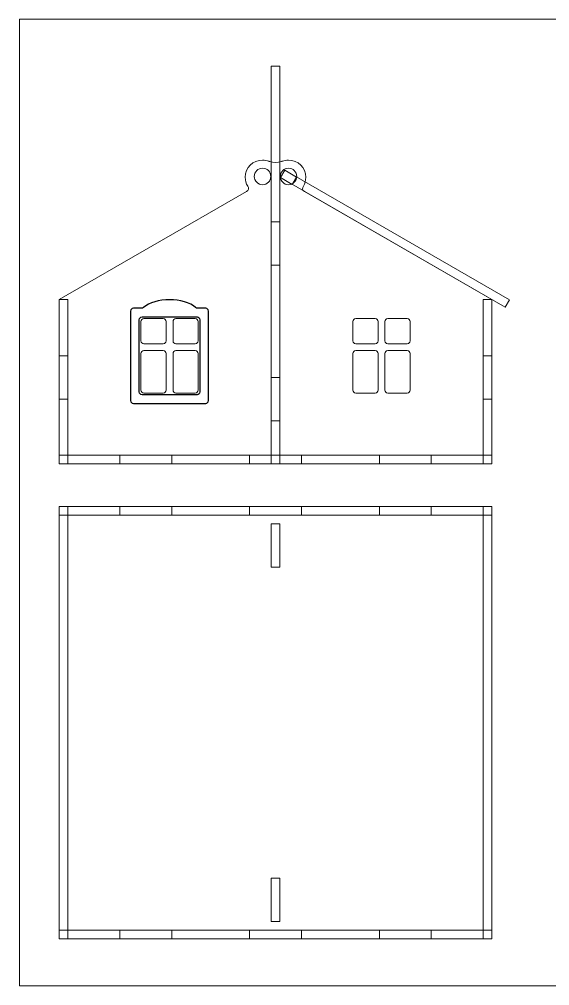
# Model space of a CAD drawing. Header units: centimetres. Extents: x -57 to 69, y -35 to 43.
# Drawn here: x -57.5 to -26.8, y -13 to 42.9 of the extents above; entities that cross this region are included whole.
import ezdxf

# ---------------------------------------------------------------- set-up
doc = ezdxf.new("R2010")
doc.units = ezdxf.units.CM
doc.header["$MEASUREMENT"] = 0
doc.layers.add('layer 1', color=7, linetype='Continuous')

msp = doc.modelspace()

# ---------------------------------------------------------------- linework, layer by layer
at = {"layer": 'layer 1', "color": 250, "lineweight": 20}
msp.add_open_spline([(-57.47925, 42.85269), (-57.47925, 42.85269), (5.59742, 42.85269), (5.59742, 42.85269), (5.59742, 42.85269), (5.59742, 42.85269), (5.59742, -13.02732), (5.59742, -13.02732), (5.59742, -13.02732), (5.59742, -13.02732), (-57.47925, -13.02732), (-57.47925, -13.02732), (-57.47925, -13.02732), (-57.47925, -13.02732), (-57.47925, 42.85269), (-57.47925, 42.85269)], degree=3, knots=[0, 0, 0, 0, 0.2, 0.2, 0.2, 0.2, 0.4, 0.4, 0.4, 0.4, 0.6, 0.6, 0.6, 0.6, 1, 1, 1, 1], dxfattribs=at)
at = {"layer": 'layer 1', "color": 7, "lineweight": 9}
for points, knots in [([(-42.92361, 40.1434), (-42.92361, 40.1434), (-42.42361, 40.1434), (-42.42361, 40.1434), (-42.42361, 40.1434), (-42.42361, 40.1434), (-42.42361, 17.1434), (-42.42361, 17.1434), (-42.42361, 17.1434), (-42.42361, 17.1434), (-42.92361, 17.1434), (-42.92361, 17.1434), (-42.92361, 17.1434), (-42.92361, 17.1434), (-42.92361, 40.1434), (-42.92361, 40.1434)], [0, 0, 0, 0, 0.2, 0.2, 0.2, 0.2, 0.4, 0.4, 0.4, 0.4, 0.6, 0.6, 0.6, 0.6, 1, 1, 1, 1]), ([(-43.01038, 34.62666), (-43.02614, 34.6327), (-43.04134, 34.64025), (-43.0571, 34.64647), (-43.0571, 34.64647), (-43.17381, 34.69252), (-43.29816, 34.71582), (-43.42361, 34.71582), (-43.42361, 34.71582), (-43.97588, 34.71582), (-44.42361, 34.26809), (-44.42361, 33.71582), (-44.42361, 33.71582), (-44.42361, 33.52877), (-44.37224, 33.35379), (-44.28287, 33.20409), (-44.28287, 33.20409), (-44.2131, 33.09095), (-44.20672, 32.97503), (-44.34801, 32.89345), (-44.34801, 32.89345), (-44.34801, 32.89345), (-55.17361, 26.6434), (-55.17361, 26.6434), (-55.17361, 26.6434), (-55.17361, 26.6434), (-55.17361, 23.3934), (-55.17361, 23.3934), (-55.17361, 23.3934), (-55.17361, 23.3934), (-54.67361, 23.3934), (-54.67361, 23.3934), (-54.67361, 23.3934), (-54.67361, 23.3934), (-54.67361, 20.8934), (-54.67361, 20.8934), (-54.67361, 20.8934), (-54.67361, 20.8934), (-55.17361, 20.8934), (-55.17361, 20.8934), (-55.17361, 20.8934), (-55.17361, 20.8934), (-55.17361, 17.1434), (-55.17361, 17.1434), (-55.17361, 17.1434), (-55.17361, 17.1434), (-51.67361, 17.1434), (-51.67361, 17.1434), (-51.67361, 17.1434), (-51.67361, 17.1434), (-51.67361, 17.6434), (-51.67361, 17.6434), (-51.67361, 17.6434), (-51.67361, 17.6434), (-48.67361, 17.6434), (-48.67361, 17.6434), (-48.67361, 17.6434), (-48.67361, 17.6434), (-48.67361, 17.1434), (-48.67361, 17.1434), (-48.67361, 17.1434), (-48.67361, 17.1434), (-44.17361, 17.1434), (-44.17361, 17.1434), (-44.17361, 17.1434), (-44.17361, 17.1434), (-44.17361, 17.6434), (-44.17361, 17.6434), (-44.17361, 17.6434), (-44.17361, 17.6434), (-41.17361, 17.6434), (-41.17361, 17.6434), (-41.17361, 17.6434), (-41.17361, 17.6434), (-41.17361, 17.1434), (-41.17361, 17.1434), (-41.17361, 17.1434), (-41.17361, 17.1434), (-36.67361, 17.1434), (-36.67361, 17.1434), (-36.67361, 17.1434), (-36.67361, 17.1434), (-36.67361, 17.6434), (-36.67361, 17.6434), (-36.67361, 17.6434), (-36.67361, 17.6434), (-33.67361, 17.6434), (-33.67361, 17.6434), (-33.67361, 17.6434), (-33.67361, 17.6434), (-33.67361, 17.1434), (-33.67361, 17.1434), (-33.67361, 17.1434), (-33.67361, 17.1434), (-30.17361, 17.1434), (-30.17361, 17.1434), (-30.17361, 17.1434), (-30.17361, 17.1434), (-30.17361, 20.8934), (-30.17361, 20.8934), (-30.17361, 20.8934), (-30.17361, 20.8934), (-30.67361, 20.8934), (-30.67361, 20.8934), (-30.67361, 20.8934), (-30.67361, 20.8934), (-30.67361, 23.3934), (-30.67361, 23.3934), (-30.67361, 23.3934), (-30.67361, 23.3934), (-30.17361, 23.3934), (-30.17361, 23.3934), (-30.17361, 23.3934), (-30.17361, 23.3934), (-30.17361, 26.6434), (-30.17361, 26.6434), (-30.17361, 26.6434), (-30.17361, 26.6434), (-40.99921, 32.89345), (-40.99921, 32.89345), (-40.99921, 32.89345), (-41.1405, 32.97503), (-41.13412, 33.09095), (-41.06435, 33.20409), (-41.06435, 33.20409), (-40.97498, 33.35379), (-40.92361, 33.52877), (-40.92361, 33.71582), (-40.92361, 33.71582), (-40.92361, 34.26809), (-41.37134, 34.71582), (-41.92361, 34.71582), (-41.92361, 34.71582), (-42.04906, 34.71582), (-42.17341, 34.69252), (-42.29012, 34.64647), (-42.29012, 34.64647), (-42.30588, 34.64025), (-42.32108, 34.6327), (-42.33684, 34.62666), (-42.33684, 34.62666), (-42.53302, 34.55151), (-42.8142, 34.55151), (-43.01038, 34.62666)], [0, 0, 0, 0, 0.02702703, 0.02702703, 0.02702703, 0.02702703, 0.05405405, 0.05405405, 0.05405405, 0.05405405, 0.08108108, 0.08108108, 0.08108108, 0.08108108, 0.10810811, 0.10810811, 0.10810811, 0.10810811, 0.13513514, 0.13513514, 0.13513514, 0.13513514, 0.16216216, 0.16216216, 0.16216216, 0.16216216, 0.18918919, 0.18918919, 0.18918919, 0.18918919, 0.21621622, 0.21621622, 0.21621622, 0.21621622, 0.24324324, 0.24324324, 0.24324324, 0.24324324, 0.27027027, 0.27027027, 0.27027027, 0.27027027, 0.2972973, 0.2972973, 0.2972973, 0.2972973, 0.32432432, 0.32432432, 0.32432432, 0.32432432, 0.35135135, 0.35135135, 0.35135135, 0.35135135, 0.37837838, 0.37837838, 0.37837838, 0.37837838, 0.40540541, 0.40540541, 0.40540541, 0.40540541, 0.43243243, 0.43243243, 0.43243243, 0.43243243, 0.45945946, 0.45945946, 0.45945946, 0.45945946, 0.48648649, 0.48648649, 0.48648649, 0.48648649, 0.51351351, 0.51351351, 0.51351351, 0.51351351, 0.54054054, 0.54054054, 0.54054054, 0.54054054, 0.56756757, 0.56756757, 0.56756757, 0.56756757, 0.59459459, 0.59459459, 0.59459459, 0.59459459, 0.62162162, 0.62162162, 0.62162162, 0.62162162, 0.64864865, 0.64864865, 0.64864865, 0.64864865, 0.67567568, 0.67567568, 0.67567568, 0.67567568, 0.7027027, 0.7027027, 0.7027027, 0.7027027, 0.72972973, 0.72972973, 0.72972973, 0.72972973, 0.75675676, 0.75675676, 0.75675676, 0.75675676, 0.78378378, 0.78378378, 0.78378378, 0.78378378, 0.81081081, 0.81081081, 0.81081081, 0.81081081, 0.83783784, 0.83783784, 0.83783784, 0.83783784, 0.86486486, 0.86486486, 0.86486486, 0.86486486, 0.89189189, 0.89189189, 0.89189189, 0.89189189, 0.91891892, 0.91891892, 0.91891892, 0.91891892, 0.94594595, 0.94594595, 0.94594595, 0.94594595, 1, 1, 1, 1]), ([(-43.42361, 34.24082), (-43.68594, 34.24082), (-43.89861, 34.02815), (-43.89861, 33.76582), (-43.89861, 33.76582), (-43.89861, 33.50349), (-43.68594, 33.29082), (-43.42361, 33.29082), (-43.42361, 33.29082), (-43.16128, 33.29082), (-42.94861, 33.50349), (-42.94861, 33.76582), (-42.94861, 33.76582), (-42.94861, 34.02815), (-43.16128, 34.24082), (-43.42361, 34.24082)], [0, 0, 0, 0, 0.2, 0.2, 0.2, 0.2, 0.4, 0.4, 0.4, 0.4, 0.6, 0.6, 0.6, 0.6, 1, 1, 1, 1]), ([(-41.92361, 34.24082), (-41.66128, 34.24082), (-41.44861, 34.02815), (-41.44861, 33.76582), (-41.44861, 33.76582), (-41.44861, 33.50349), (-41.66128, 33.29082), (-41.92361, 33.29082), (-41.92361, 33.29082), (-42.18594, 33.29082), (-42.39861, 33.50349), (-42.39861, 33.76582), (-42.39861, 33.76582), (-42.39861, 34.02815), (-42.18594, 34.24082), (-41.92361, 34.24082)], [0, 0, 0, 0, 0.2, 0.2, 0.2, 0.2, 0.4, 0.4, 0.4, 0.4, 0.6, 0.6, 0.6, 0.6, 1, 1, 1, 1]), ([(-42.39501, 33.69933), (-42.39501, 33.69933), (-42.14501, 34.13234), (-42.14501, 34.13234), (-42.14501, 34.13234), (-42.14501, 34.13234), (-29.15462, 26.63235), (-29.15462, 26.63235), (-29.15462, 26.63235), (-29.15462, 26.63235), (-29.40462, 26.19933), (-29.40462, 26.19933), (-29.40462, 26.19933), (-29.40462, 26.19933), (-42.39501, 33.69933), (-42.39501, 33.69933)], [0, 0, 0, 0, 0.2, 0.2, 0.2, 0.2, 0.4, 0.4, 0.4, 0.4, 0.6, 0.6, 0.6, 0.6, 1, 1, 1, 1]), ([(-42.14501, 34.13234), (-42.14501, 34.13234), (-41.45219, 33.73234), (-41.45219, 33.73234), (-41.45219, 33.73234), (-41.45219, 33.73234), (-41.70219, 33.29933), (-41.70219, 33.29933), (-41.70219, 33.29933), (-41.70219, 33.29933), (-42.39501, 33.69933), (-42.39501, 33.69933), (-42.39501, 33.69933), (-42.39501, 33.69933), (-42.14501, 34.13234), (-42.14501, 34.13234)], [0, 0, 0, 0, 0.2, 0.2, 0.2, 0.2, 0.4, 0.4, 0.4, 0.4, 0.6, 0.6, 0.6, 0.6, 1, 1, 1, 1]), ([(-42.42361, 28.6434), (-42.42361, 28.6434), (-42.92361, 28.6434), (-42.92361, 28.6434), (-42.92361, 28.6434), (-42.92361, 28.6434), (-42.92361, 31.1434), (-42.92361, 31.1434), (-42.92361, 31.1434), (-42.92361, 31.1434), (-42.42361, 31.1434), (-42.42361, 31.1434), (-42.42361, 31.1434), (-42.42361, 31.1434), (-42.42361, 28.6434), (-42.42361, 28.6434)], [0, 0, 0, 0, 0.2, 0.2, 0.2, 0.2, 0.4, 0.4, 0.4, 0.4, 0.6, 0.6, 0.6, 0.6, 1, 1, 1, 1]), ([(-55.17361, 26.64341), (-55.17361, 26.64341), (-54.67361, 26.64341), (-54.67361, 26.64341), (-54.67361, 26.64341), (-54.67361, 26.64341), (-54.67361, 17.1434), (-54.67361, 17.1434), (-54.67361, 17.1434), (-54.67361, 17.1434), (-55.17361, 17.1434), (-55.17361, 17.1434), (-55.17361, 17.1434), (-55.17361, 17.1434), (-55.17361, 26.64341), (-55.17361, 26.64341)], [0, 0, 0, 0, 0.2, 0.2, 0.2, 0.2, 0.4, 0.4, 0.4, 0.4, 0.6, 0.6, 0.6, 0.6, 1, 1, 1, 1]), ([(-30.67361, 26.6434), (-30.67361, 26.6434), (-30.17361, 26.6434), (-30.17361, 26.6434), (-30.17361, 26.6434), (-30.17361, 26.6434), (-30.17361, 17.1434), (-30.17361, 17.1434), (-30.17361, 17.1434), (-30.17361, 17.1434), (-30.67361, 17.1434), (-30.67361, 17.1434), (-30.67361, 17.1434), (-30.67361, 17.1434), (-30.67361, 26.6434), (-30.67361, 26.6434)], [0, 0, 0, 0, 0.2, 0.2, 0.2, 0.2, 0.4, 0.4, 0.4, 0.4, 0.6, 0.6, 0.6, 0.6, 1, 1, 1, 1]), ([(-49.15861, 25.5434), (-49.15861, 25.5434), (-50.28861, 25.5434), (-50.28861, 25.5434), (-50.28861, 25.5434), (-50.37671, 25.5434), (-50.44861, 25.4715), (-50.44861, 25.3834), (-50.44861, 25.3834), (-50.44861, 25.3834), (-50.44861, 24.2534), (-50.44861, 24.2534), (-50.44861, 24.2534), (-50.44861, 24.1653), (-50.37673, 24.0934), (-50.28861, 24.0934), (-50.28861, 24.0934), (-50.28861, 24.0934), (-49.15861, 24.0934), (-49.15861, 24.0934), (-49.15861, 24.0934), (-49.07049, 24.0934), (-48.99861, 24.16528), (-48.99861, 24.2534), (-48.99861, 24.2534), (-48.99861, 24.2534), (-48.99861, 25.3834), (-48.99861, 25.3834), (-48.99861, 25.3834), (-48.99861, 25.47152), (-49.07053, 25.5434), (-49.15861, 25.5434)], [0, 0, 0, 0, 0.11111111, 0.11111111, 0.11111111, 0.11111111, 0.22222222, 0.22222222, 0.22222222, 0.22222222, 0.33333333, 0.33333333, 0.33333333, 0.33333333, 0.44444444, 0.44444444, 0.44444444, 0.44444444, 0.55555556, 0.55555556, 0.55555556, 0.55555556, 0.66666667, 0.66666667, 0.66666667, 0.66666667, 0.77777778, 0.77777778, 0.77777778, 0.77777778, 1, 1, 1, 1]), ([(-47.30861, 25.5434), (-47.30861, 25.5434), (-48.43861, 25.5434), (-48.43861, 25.5434), (-48.43861, 25.5434), (-48.52671, 25.5434), (-48.59861, 25.4715), (-48.59861, 25.3834), (-48.59861, 25.3834), (-48.59861, 25.3834), (-48.59861, 24.2534), (-48.59861, 24.2534), (-48.59861, 24.2534), (-48.59861, 24.1653), (-48.52673, 24.0934), (-48.43861, 24.0934), (-48.43861, 24.0934), (-48.43861, 24.0934), (-47.30861, 24.0934), (-47.30861, 24.0934), (-47.30861, 24.0934), (-47.22049, 24.0934), (-47.14861, 24.16528), (-47.14861, 24.2534), (-47.14861, 24.2534), (-47.14861, 24.2534), (-47.14861, 25.3834), (-47.14861, 25.3834), (-47.14861, 25.3834), (-47.14861, 25.47152), (-47.22053, 25.5434), (-47.30861, 25.5434)], [0, 0, 0, 0, 0.11111111, 0.11111111, 0.11111111, 0.11111111, 0.22222222, 0.22222222, 0.22222222, 0.22222222, 0.33333333, 0.33333333, 0.33333333, 0.33333333, 0.44444444, 0.44444444, 0.44444444, 0.44444444, 0.55555556, 0.55555556, 0.55555556, 0.55555556, 0.66666667, 0.66666667, 0.66666667, 0.66666667, 0.77777778, 0.77777778, 0.77777778, 0.77777778, 1, 1, 1, 1]), ([(-38.03861, 25.5434), (-38.03861, 25.5434), (-36.90861, 25.5434), (-36.90861, 25.5434), (-36.90861, 25.5434), (-36.82051, 25.5434), (-36.74861, 25.4715), (-36.74861, 25.3834), (-36.74861, 25.3834), (-36.74861, 25.3834), (-36.74861, 24.2534), (-36.74861, 24.2534), (-36.74861, 24.2534), (-36.74861, 24.1653), (-36.82049, 24.0934), (-36.90861, 24.0934), (-36.90861, 24.0934), (-36.90861, 24.0934), (-38.03861, 24.0934), (-38.03861, 24.0934), (-38.03861, 24.0934), (-38.12673, 24.0934), (-38.19861, 24.16528), (-38.19861, 24.2534), (-38.19861, 24.2534), (-38.19861, 24.2534), (-38.19861, 25.3834), (-38.19861, 25.3834), (-38.19861, 25.3834), (-38.19861, 25.47152), (-38.12669, 25.5434), (-38.03861, 25.5434)], [0, 0, 0, 0, 0.11111111, 0.11111111, 0.11111111, 0.11111111, 0.22222222, 0.22222222, 0.22222222, 0.22222222, 0.33333333, 0.33333333, 0.33333333, 0.33333333, 0.44444444, 0.44444444, 0.44444444, 0.44444444, 0.55555556, 0.55555556, 0.55555556, 0.55555556, 0.66666667, 0.66666667, 0.66666667, 0.66666667, 0.77777778, 0.77777778, 0.77777778, 0.77777778, 1, 1, 1, 1]), ([(-36.18861, 25.5434), (-36.18861, 25.5434), (-35.05861, 25.5434), (-35.05861, 25.5434), (-35.05861, 25.5434), (-34.97051, 25.5434), (-34.89861, 25.4715), (-34.89861, 25.3834), (-34.89861, 25.3834), (-34.89861, 25.3834), (-34.89861, 24.2534), (-34.89861, 24.2534), (-34.89861, 24.2534), (-34.89861, 24.1653), (-34.97049, 24.0934), (-35.05861, 24.0934), (-35.05861, 24.0934), (-35.05861, 24.0934), (-36.18861, 24.0934), (-36.18861, 24.0934), (-36.18861, 24.0934), (-36.27673, 24.0934), (-36.34861, 24.16528), (-36.34861, 24.2534), (-36.34861, 24.2534), (-36.34861, 24.2534), (-36.34861, 25.3834), (-36.34861, 25.3834), (-36.34861, 25.3834), (-36.34861, 25.47152), (-36.27669, 25.5434), (-36.18861, 25.5434)], [0, 0, 0, 0, 0.11111111, 0.11111111, 0.11111111, 0.11111111, 0.22222222, 0.22222222, 0.22222222, 0.22222222, 0.33333333, 0.33333333, 0.33333333, 0.33333333, 0.44444444, 0.44444444, 0.44444444, 0.44444444, 0.55555556, 0.55555556, 0.55555556, 0.55555556, 0.66666667, 0.66666667, 0.66666667, 0.66666667, 0.77777778, 0.77777778, 0.77777778, 0.77777778, 1, 1, 1, 1]), ([(-50.44861, 23.5334), (-50.44861, 23.5334), (-50.44861, 21.4034), (-50.44861, 21.4034), (-50.44861, 21.4034), (-50.44861, 21.3153), (-50.37673, 21.2434), (-50.28861, 21.2434), (-50.28861, 21.2434), (-50.28861, 21.2434), (-49.15861, 21.2434), (-49.15861, 21.2434), (-49.15861, 21.2434), (-49.07049, 21.2434), (-48.99861, 21.31528), (-48.99861, 21.4034), (-48.99861, 21.4034), (-48.99861, 21.4034), (-48.99861, 23.5334), (-48.99861, 23.5334), (-48.99861, 23.5334), (-48.99861, 23.62152), (-49.07051, 23.6934), (-49.15861, 23.6934), (-49.15861, 23.6934), (-49.15861, 23.6934), (-50.28861, 23.6934), (-50.28861, 23.6934), (-50.28861, 23.6934), (-50.37671, 23.6934), (-50.44861, 23.62148), (-50.44861, 23.5334)], [0, 0, 0, 0, 0.11111111, 0.11111111, 0.11111111, 0.11111111, 0.22222222, 0.22222222, 0.22222222, 0.22222222, 0.33333333, 0.33333333, 0.33333333, 0.33333333, 0.44444444, 0.44444444, 0.44444444, 0.44444444, 0.55555556, 0.55555556, 0.55555556, 0.55555556, 0.66666667, 0.66666667, 0.66666667, 0.66666667, 0.77777778, 0.77777778, 0.77777778, 0.77777778, 1, 1, 1, 1]), ([(-48.43861, 21.2434), (-48.43861, 21.2434), (-47.30861, 21.2434), (-47.30861, 21.2434), (-47.30861, 21.2434), (-47.22049, 21.2434), (-47.14861, 21.31528), (-47.14861, 21.4034), (-47.14861, 21.4034), (-47.14861, 21.4034), (-47.14861, 23.5334), (-47.14861, 23.5334), (-47.14861, 23.5334), (-47.14861, 23.62152), (-47.22051, 23.6934), (-47.30861, 23.6934), (-47.30861, 23.6934), (-47.30861, 23.6934), (-48.43861, 23.6934), (-48.43861, 23.6934), (-48.43861, 23.6934), (-48.52671, 23.6934), (-48.59861, 23.6215), (-48.59861, 23.5334), (-48.59861, 23.5334), (-48.59861, 23.5334), (-48.59861, 21.4034), (-48.59861, 21.4034), (-48.59861, 21.4034), (-48.59861, 21.3153), (-48.52673, 21.2434), (-48.43861, 21.2434)], [0, 0, 0, 0, 0.11111111, 0.11111111, 0.11111111, 0.11111111, 0.22222222, 0.22222222, 0.22222222, 0.22222222, 0.33333333, 0.33333333, 0.33333333, 0.33333333, 0.44444444, 0.44444444, 0.44444444, 0.44444444, 0.55555556, 0.55555556, 0.55555556, 0.55555556, 0.66666667, 0.66666667, 0.66666667, 0.66666667, 0.77777778, 0.77777778, 0.77777778, 0.77777778, 1, 1, 1, 1]), ([(-36.90861, 21.2434), (-36.90861, 21.2434), (-38.03861, 21.2434), (-38.03861, 21.2434), (-38.03861, 21.2434), (-38.12673, 21.2434), (-38.19861, 21.31528), (-38.19861, 21.4034), (-38.19861, 21.4034), (-38.19861, 21.4034), (-38.19861, 23.5334), (-38.19861, 23.5334), (-38.19861, 23.5334), (-38.19861, 23.62152), (-38.12671, 23.6934), (-38.03861, 23.6934), (-38.03861, 23.6934), (-38.03861, 23.6934), (-36.90861, 23.6934), (-36.90861, 23.6934), (-36.90861, 23.6934), (-36.82051, 23.6934), (-36.74861, 23.6215), (-36.74861, 23.5334), (-36.74861, 23.5334), (-36.74861, 23.5334), (-36.74861, 21.4034), (-36.74861, 21.4034), (-36.74861, 21.4034), (-36.74861, 21.3153), (-36.82049, 21.2434), (-36.90861, 21.2434)], [0, 0, 0, 0, 0.11111111, 0.11111111, 0.11111111, 0.11111111, 0.22222222, 0.22222222, 0.22222222, 0.22222222, 0.33333333, 0.33333333, 0.33333333, 0.33333333, 0.44444444, 0.44444444, 0.44444444, 0.44444444, 0.55555556, 0.55555556, 0.55555556, 0.55555556, 0.66666667, 0.66666667, 0.66666667, 0.66666667, 0.77777778, 0.77777778, 0.77777778, 0.77777778, 1, 1, 1, 1]), ([(-34.89861, 23.5334), (-34.89861, 23.5334), (-34.89861, 21.4034), (-34.89861, 21.4034), (-34.89861, 21.4034), (-34.89861, 21.3153), (-34.97049, 21.2434), (-35.05861, 21.2434), (-35.05861, 21.2434), (-35.05861, 21.2434), (-36.18861, 21.2434), (-36.18861, 21.2434), (-36.18861, 21.2434), (-36.27673, 21.2434), (-36.34861, 21.31528), (-36.34861, 21.4034), (-36.34861, 21.4034), (-36.34861, 21.4034), (-36.34861, 23.5334), (-36.34861, 23.5334), (-36.34861, 23.5334), (-36.34861, 23.62152), (-36.27671, 23.6934), (-36.18861, 23.6934), (-36.18861, 23.6934), (-36.18861, 23.6934), (-35.05861, 23.6934), (-35.05861, 23.6934), (-35.05861, 23.6934), (-34.97051, 23.6934), (-34.89861, 23.62148), (-34.89861, 23.5334)], [0, 0, 0, 0, 0.11111111, 0.11111111, 0.11111111, 0.11111111, 0.22222222, 0.22222222, 0.22222222, 0.22222222, 0.33333333, 0.33333333, 0.33333333, 0.33333333, 0.44444444, 0.44444444, 0.44444444, 0.44444444, 0.55555556, 0.55555556, 0.55555556, 0.55555556, 0.66666667, 0.66666667, 0.66666667, 0.66666667, 0.77777778, 0.77777778, 0.77777778, 0.77777778, 1, 1, 1, 1]), ([(-42.42361, 19.6434), (-42.42361, 19.6434), (-42.92361, 19.6434), (-42.92361, 19.6434), (-42.92361, 19.6434), (-42.92361, 19.6434), (-42.92361, 22.1434), (-42.92361, 22.1434), (-42.92361, 22.1434), (-42.92361, 22.1434), (-42.42361, 22.1434), (-42.42361, 22.1434), (-42.42361, 22.1434), (-42.42361, 22.1434), (-42.42361, 19.6434), (-42.42361, 19.6434)], [0, 0, 0, 0, 0.2, 0.2, 0.2, 0.2, 0.4, 0.4, 0.4, 0.4, 0.6, 0.6, 0.6, 0.6, 1, 1, 1, 1]), ([(-30.17361, 17.6434), (-30.17361, 17.6434), (-30.17361, 17.1434), (-30.17361, 17.1434), (-30.17361, 17.1434), (-30.17361, 17.1434), (-55.17361, 17.1434), (-55.17361, 17.1434), (-55.17361, 17.1434), (-55.17361, 17.1434), (-55.17361, 17.6434), (-55.17361, 17.6434), (-55.17361, 17.6434), (-55.17361, 17.6434), (-30.17361, 17.6434), (-30.17361, 17.6434)], [0, 0, 0, 0, 0.2, 0.2, 0.2, 0.2, 0.4, 0.4, 0.4, 0.4, 0.6, 0.6, 0.6, 0.6, 1, 1, 1, 1]), ([(-55.17361, 14.68196), (-55.17361, 14.68196), (-54.67361, 14.68196), (-54.67361, 14.68196), (-54.67361, 14.68196), (-54.67361, 14.68196), (-54.67361, -10.31804), (-54.67361, -10.31804), (-54.67361, -10.31804), (-54.67361, -10.31804), (-55.17361, -10.31804), (-55.17361, -10.31804), (-55.17361, -10.31804), (-55.17361, -10.31804), (-55.17361, 14.68196), (-55.17361, 14.68196)], [0, 0, 0, 0, 0.2, 0.2, 0.2, 0.2, 0.4, 0.4, 0.4, 0.4, 0.6, 0.6, 0.6, 0.6, 1, 1, 1, 1]), ([(-30.17361, 14.68196), (-30.17361, 14.68196), (-30.17361, 14.18196), (-30.17361, 14.18196), (-30.17361, 14.18196), (-30.17361, 14.18196), (-55.17361, 14.18196), (-55.17361, 14.18196), (-55.17361, 14.18196), (-55.17361, 14.18196), (-55.17361, 14.68196), (-55.17361, 14.68196), (-55.17361, 14.68196), (-55.17361, 14.68196), (-30.17361, 14.68196), (-30.17361, 14.68196)], [0, 0, 0, 0, 0.2, 0.2, 0.2, 0.2, 0.4, 0.4, 0.4, 0.4, 0.6, 0.6, 0.6, 0.6, 1, 1, 1, 1]), ([(-54.67361, 14.18196), (-54.67361, 14.18196), (-51.67361, 14.18196), (-51.67361, 14.18196), (-51.67361, 14.18196), (-51.67361, 14.18196), (-51.67361, 14.68196), (-51.67361, 14.68196), (-51.67361, 14.68196), (-51.67361, 14.68196), (-48.67361, 14.68196), (-48.67361, 14.68196), (-48.67361, 14.68196), (-48.67361, 14.68196), (-48.67361, 14.18196), (-48.67361, 14.18196), (-48.67361, 14.18196), (-48.67361, 14.18196), (-44.17361, 14.18196), (-44.17361, 14.18196), (-44.17361, 14.18196), (-44.17361, 14.18196), (-44.17361, 14.68196), (-44.17361, 14.68196), (-44.17361, 14.68196), (-44.17361, 14.68196), (-41.17361, 14.68196), (-41.17361, 14.68196), (-41.17361, 14.68196), (-41.17361, 14.68196), (-41.17361, 14.18196), (-41.17361, 14.18196), (-41.17361, 14.18196), (-41.17361, 14.18196), (-36.67361, 14.18196), (-36.67361, 14.18196), (-36.67361, 14.18196), (-36.67361, 14.18196), (-36.67361, 14.68196), (-36.67361, 14.68196), (-36.67361, 14.68196), (-36.67361, 14.68196), (-33.67361, 14.68196), (-33.67361, 14.68196), (-33.67361, 14.68196), (-33.67361, 14.68196), (-33.67361, 14.18196), (-33.67361, 14.18196), (-33.67361, 14.18196), (-33.67361, 14.18196), (-30.67361, 14.18196), (-30.67361, 14.18196), (-30.67361, 14.18196), (-30.67361, 14.18196), (-30.67361, -9.81804), (-30.67361, -9.81804), (-30.67361, -9.81804), (-30.67361, -9.81804), (-33.67361, -9.81804), (-33.67361, -9.81804), (-33.67361, -9.81804), (-33.67361, -9.81804), (-33.67361, -10.31804), (-33.67361, -10.31804), (-33.67361, -10.31804), (-33.67361, -10.31804), (-36.67361, -10.31804), (-36.67361, -10.31804), (-36.67361, -10.31804), (-36.67361, -10.31804), (-36.67361, -9.81804), (-36.67361, -9.81804), (-36.67361, -9.81804), (-36.67361, -9.81804), (-41.17361, -9.81804), (-41.17361, -9.81804), (-41.17361, -9.81804), (-41.17361, -9.81804), (-41.17361, -10.31804), (-41.17361, -10.31804), (-41.17361, -10.31804), (-41.17361, -10.31804), (-44.17361, -10.31804), (-44.17361, -10.31804), (-44.17361, -10.31804), (-44.17361, -10.31804), (-44.17361, -9.81804), (-44.17361, -9.81804), (-44.17361, -9.81804), (-44.17361, -9.81804), (-48.67361, -9.81804), (-48.67361, -9.81804), (-48.67361, -9.81804), (-48.67361, -9.81804), (-48.67361, -10.31804), (-48.67361, -10.31804), (-48.67361, -10.31804), (-48.67361, -10.31804), (-51.67361, -10.31804), (-51.67361, -10.31804), (-51.67361, -10.31804), (-51.67361, -10.31804), (-51.67361, -9.81804), (-51.67361, -9.81804), (-51.67361, -9.81804), (-51.67361, -9.81804), (-54.67361, -9.81804), (-54.67361, -9.81804), (-54.67361, -9.81804), (-54.67361, -9.81804), (-54.67361, 14.18196), (-54.67361, 14.18196)], [0, 0, 0, 0, 0.03448276, 0.03448276, 0.03448276, 0.03448276, 0.06896552, 0.06896552, 0.06896552, 0.06896552, 0.10344828, 0.10344828, 0.10344828, 0.10344828, 0.13793103, 0.13793103, 0.13793103, 0.13793103, 0.17241379, 0.17241379, 0.17241379, 0.17241379, 0.20689655, 0.20689655, 0.20689655, 0.20689655, 0.24137931, 0.24137931, 0.24137931, 0.24137931, 0.27586207, 0.27586207, 0.27586207, 0.27586207, 0.31034483, 0.31034483, 0.31034483, 0.31034483, 0.34482759, 0.34482759, 0.34482759, 0.34482759, 0.37931034, 0.37931034, 0.37931034, 0.37931034, 0.4137931, 0.4137931, 0.4137931, 0.4137931, 0.44827586, 0.44827586, 0.44827586, 0.44827586, 0.48275862, 0.48275862, 0.48275862, 0.48275862, 0.51724138, 0.51724138, 0.51724138, 0.51724138, 0.55172414, 0.55172414, 0.55172414, 0.55172414, 0.5862069, 0.5862069, 0.5862069, 0.5862069, 0.62068966, 0.62068966, 0.62068966, 0.62068966, 0.65517241, 0.65517241, 0.65517241, 0.65517241, 0.68965517, 0.68965517, 0.68965517, 0.68965517, 0.72413793, 0.72413793, 0.72413793, 0.72413793, 0.75862069, 0.75862069, 0.75862069, 0.75862069, 0.79310345, 0.79310345, 0.79310345, 0.79310345, 0.82758621, 0.82758621, 0.82758621, 0.82758621, 0.86206897, 0.86206897, 0.86206897, 0.86206897, 0.89655172, 0.89655172, 0.89655172, 0.89655172, 0.93103448, 0.93103448, 0.93103448, 0.93103448, 1, 1, 1, 1]), ([(-30.67361, 14.68196), (-30.67361, 14.68196), (-30.17361, 14.68196), (-30.17361, 14.68196), (-30.17361, 14.68196), (-30.17361, 14.68196), (-30.17361, -10.31804), (-30.17361, -10.31804), (-30.17361, -10.31804), (-30.17361, -10.31804), (-30.67361, -10.31804), (-30.67361, -10.31804), (-30.67361, -10.31804), (-30.67361, -10.31804), (-30.67361, 14.68196), (-30.67361, 14.68196)], [0, 0, 0, 0, 0.2, 0.2, 0.2, 0.2, 0.4, 0.4, 0.4, 0.4, 0.6, 0.6, 0.6, 0.6, 1, 1, 1, 1]), ([(-42.42361, 11.18196), (-42.42361, 11.18196), (-42.92361, 11.18196), (-42.92361, 11.18196), (-42.92361, 11.18196), (-42.92361, 11.18196), (-42.92361, 13.68196), (-42.92361, 13.68196), (-42.92361, 13.68196), (-42.92361, 13.68196), (-42.42361, 13.68196), (-42.42361, 13.68196), (-42.42361, 13.68196), (-42.42361, 13.68196), (-42.42361, 11.18196), (-42.42361, 11.18196)], [0, 0, 0, 0, 0.2, 0.2, 0.2, 0.2, 0.4, 0.4, 0.4, 0.4, 0.6, 0.6, 0.6, 0.6, 1, 1, 1, 1]), ([(-42.42361, -9.31804), (-42.42361, -9.31804), (-42.92361, -9.31804), (-42.92361, -9.31804), (-42.92361, -9.31804), (-42.92361, -9.31804), (-42.92361, -6.81804), (-42.92361, -6.81804), (-42.92361, -6.81804), (-42.92361, -6.81804), (-42.42361, -6.81804), (-42.42361, -6.81804), (-42.42361, -6.81804), (-42.42361, -6.81804), (-42.42361, -9.31804), (-42.42361, -9.31804)], [0, 0, 0, 0, 0.2, 0.2, 0.2, 0.2, 0.4, 0.4, 0.4, 0.4, 0.6, 0.6, 0.6, 0.6, 1, 1, 1, 1]), ([(-30.17361, -9.81804), (-30.17361, -9.81804), (-30.17361, -10.31804), (-30.17361, -10.31804), (-30.17361, -10.31804), (-30.17361, -10.31804), (-55.17361, -10.31804), (-55.17361, -10.31804), (-55.17361, -10.31804), (-55.17361, -10.31804), (-55.17361, -9.81804), (-55.17361, -9.81804), (-55.17361, -9.81804), (-55.17361, -9.81804), (-30.17361, -9.81804), (-30.17361, -9.81804)], [0, 0, 0, 0, 0.2, 0.2, 0.2, 0.2, 0.4, 0.4, 0.4, 0.4, 0.6, 0.6, 0.6, 0.6, 1, 1, 1, 1])]:
    msp.add_open_spline(points, degree=3, knots=knots, dxfattribs=at)
at = {"layer": 'layer 1', "color": 7, "lineweight": 25}
for points, knots in [([(-46.70861, 20.6434), (-48.10195, 20.6434), (-49.49527, 20.6434), (-50.88861, 20.6434), (-50.88861, 20.6434), (-50.97673, 20.6434), (-51.04861, 20.71528), (-51.04861, 20.8034), (-51.04861, 20.8034), (-51.04861, 22.53007), (-51.04861, 24.25673), (-51.04861, 25.9834), (-51.04861, 25.9834), (-51.04861, 26.07152), (-50.97673, 26.1434), (-50.88861, 26.1434), (-50.88861, 26.1434), (-50.88861, 26.1434), (-50.4166, 26.1434), (-50.4166, 26.1434), (-50.4166, 26.1434), (-50.37458, 26.1434), (-50.33845, 26.15762), (-50.30768, 26.18623), (-50.30768, 26.18623), (-49.66466, 26.78398), (-47.93255, 26.78395), (-47.28955, 26.18623), (-47.28955, 26.18623), (-47.25878, 26.15763), (-47.22265, 26.1434), (-47.18064, 26.1434), (-47.18064, 26.1434), (-47.18064, 26.1434), (-46.70861, 26.1434), (-46.70861, 26.1434), (-46.70861, 26.1434), (-46.62049, 26.1434), (-46.54861, 26.07152), (-46.54861, 25.9834), (-46.54861, 25.9834), (-46.54861, 24.25673), (-46.54861, 22.53007), (-46.54861, 20.8034), (-46.54861, 20.8034), (-46.54861, 20.71528), (-46.62049, 20.6434), (-46.70861, 20.6434)], [0, 0, 0, 0, 0.07692308, 0.07692308, 0.07692308, 0.07692308, 0.15384615, 0.15384615, 0.15384615, 0.15384615, 0.23076923, 0.23076923, 0.23076923, 0.23076923, 0.30769231, 0.30769231, 0.30769231, 0.30769231, 0.38461538, 0.38461538, 0.38461538, 0.38461538, 0.46153846, 0.46153846, 0.46153846, 0.46153846, 0.53846154, 0.53846154, 0.53846154, 0.53846154, 0.61538462, 0.61538462, 0.61538462, 0.61538462, 0.69230769, 0.69230769, 0.69230769, 0.69230769, 0.76923077, 0.76923077, 0.76923077, 0.76923077, 0.84615385, 0.84615385, 0.84615385, 0.84615385, 1, 1, 1, 1]), ([(-50.54861, 25.4834), (-50.54861, 25.4834), (-50.54861, 21.3034), (-50.54861, 21.3034), (-50.54861, 21.3034), (-50.54861, 21.21528), (-50.47673, 21.1434), (-50.38861, 21.1434), (-50.38861, 21.1434), (-50.38861, 21.1434), (-47.20861, 21.1434), (-47.20861, 21.1434), (-47.20861, 21.1434), (-47.12049, 21.1434), (-47.04861, 21.21528), (-47.04861, 21.3034), (-47.04861, 21.3034), (-47.04861, 21.3034), (-47.04861, 25.4834), (-47.04861, 25.4834), (-47.04861, 25.4834), (-47.04861, 25.57152), (-47.12049, 25.6434), (-47.20861, 25.6434), (-47.20861, 25.6434), (-47.20861, 25.6434), (-50.38861, 25.6434), (-50.38861, 25.6434), (-50.38861, 25.6434), (-50.47673, 25.6434), (-50.54861, 25.57152), (-50.54861, 25.4834)], [0, 0, 0, 0, 0.11111111, 0.11111111, 0.11111111, 0.11111111, 0.22222222, 0.22222222, 0.22222222, 0.22222222, 0.33333333, 0.33333333, 0.33333333, 0.33333333, 0.44444444, 0.44444444, 0.44444444, 0.44444444, 0.55555556, 0.55555556, 0.55555556, 0.55555556, 0.66666667, 0.66666667, 0.66666667, 0.66666667, 0.77777778, 0.77777778, 0.77777778, 0.77777778, 1, 1, 1, 1])]:
    msp.add_open_spline(points, degree=3, knots=knots, dxfattribs=at)

doc.saveas('drawing.dxf')
